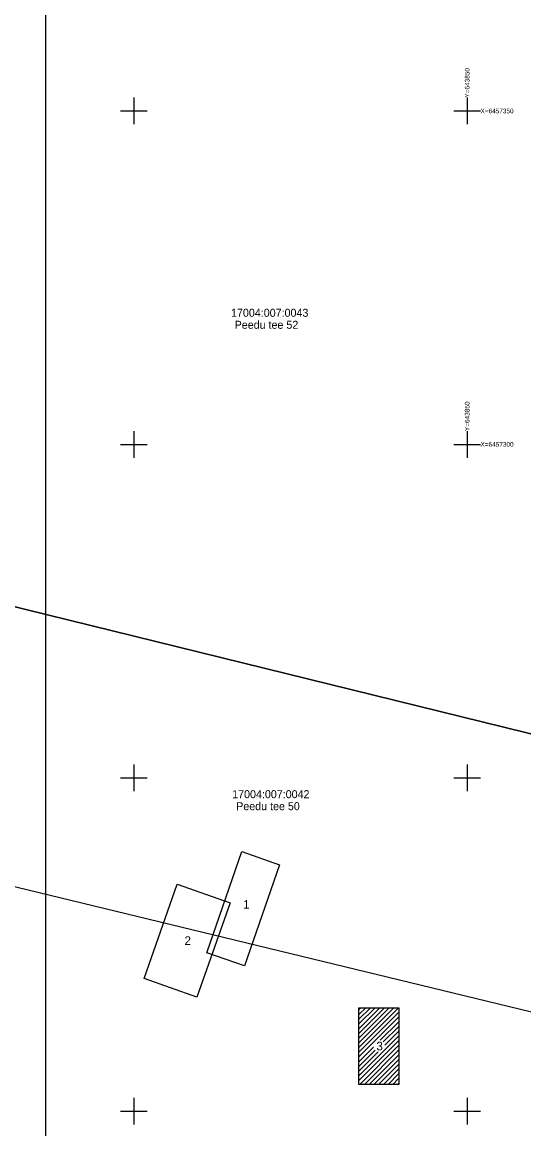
# Model space of a CAD drawing. Extents: x 642646 to 644682, y 6455426 to 6458531.
# Drawn here: x 643783.2 to 643858.5, y 6457197.4 to 6457363.3 of the extents above; entities that cross this region are included whole.
import ezdxf

# ---------------------------------------------------------------- set-up
doc = ezdxf.new("R2010")
doc.units = 0
for name, color, linetype in [('PIIR', 7, 'Continuous'), ('VORK', 7, 'Continuous'), ('VORMISTUS', 7, 'Continuous')]:
    doc.layers.add(name, color=color, linetype=linetype)

msp = doc.modelspace()

# ---------------------------------------------------------------- linework, layer by layer
at = {"layer": 'PIIR'}
for points in [[(643894.91, 6457247.92), (643894.92, 6457249.33), (643877.75, 6457390.39), (643812.15, 6457387.83), (643785.47, 6457384.94), (643663.28, 6457376.5), (643583, 6457371.27), (643584.12, 6457368.52), (643560.86, 6457330.06)], [(643890.63, 6457207.43), (643894.71, 6457227.2), (643894.91, 6457247.92), (643560.86, 6457330.06), (643538.27, 6457292.74)]]:
    msp.add_lwpolyline(points, close=True, dxfattribs=at)
at = {"layer": 'VORK'}
for p, q in [((643800, 6457352), (643800, 6457348)), ((643850, 6457352), (643850, 6457348)), ((643798, 6457350), (643802, 6457350)), ((643848, 6457350), (643852, 6457350)), ((643800, 6457302), (643800, 6457298)), ((643850, 6457302), (643850, 6457298)), ((643798, 6457300), (643802, 6457300)), ((643848, 6457300), (643852, 6457300)), ((643800, 6457252), (643800, 6457248)), ((643850, 6457252), (643850, 6457248)), ((643798, 6457250), (643802, 6457250)), ((643848, 6457250), (643852, 6457250)), ((643800, 6457202), (643800, 6457198)), ((643850, 6457202), (643850, 6457198)), ((643798, 6457200), (643802, 6457200)), ((643848, 6457200), (643852, 6457200))]:
    msp.add_line(p, q, dxfattribs=at)
at = {"layer": 'VORMISTUS'}
for p, q in [((643833.75, 6457215.21), (643834.06, 6457215.52)), ((643833.75, 6457214.5), (643834.77, 6457215.52)), ((643833.75, 6457213.8), (643835.48, 6457215.52)), ((643833.75, 6457213.09), (643836.18, 6457215.52)), ((643833.75, 6457212.38), (643836.89, 6457215.52)), ((643833.75, 6457211.67), (643837.6, 6457215.52)), ((643833.75, 6457210.97), (643838.31, 6457215.52)), ((643833.75, 6457210.26), (643839.01, 6457215.52)), ((643833.75, 6457209.55), (643839.72, 6457215.52)), ((643833.75, 6457208.85), (643839.75, 6457214.85)), ((643833.75, 6457208.14), (643839.75, 6457214.14)), ((643836.96, 6457210.64), (643839.75, 6457213.43)), ((643833.75, 6457205.31), (643839.75, 6457211.31)), ((643837.41, 6457210.39), (643839.75, 6457212.73)), ((643837.65, 6457209.91), (643839.75, 6457212.02)), ((643833.75, 6457204.6), (643839.75, 6457210.6)), ((643833.75, 6457207.43), (643835.92, 6457209.6)), ((643833.89, 6457204.04), (643839.75, 6457209.9)), ((643833.75, 6457206.73), (643836.17, 6457209.14)), ((643833.75, 6457206.02), (643836.65, 6457208.91)), ((643834.6, 6457204.04), (643839.75, 6457209.19)), ((643835.31, 6457204.04), (643839.75, 6457208.48)), ((643836.01, 6457204.04), (643839.75, 6457207.78)), ((643836.72, 6457204.04), (643839.75, 6457207.07)), ((643837.43, 6457204.04), (643839.75, 6457206.36)), ((643838.14, 6457204.04), (643839.75, 6457205.65)), ((643838.84, 6457204.04), (643839.75, 6457204.95)), ((643839.55, 6457204.04), (643839.75, 6457204.24))]:
    msp.add_line(p, q, dxfattribs=at)
for points in [[(643986.8, 6457479.67), (643986.8, 6457096.89), (643786.8, 6457096.89), (643786.8, 6457479.67)], [(643810.92, 6457223.76), (643816.2, 6457238.95), (643821.86, 6457236.98), (643816.59, 6457221.79)], [(643809.43, 6457217.1), (643801.51, 6457219.89), (643806.5, 6457234.07), (643814.42, 6457231.28)], [(643839.75, 6457215.52), (643839.75, 6457204.04), (643833.75, 6457204.04), (643833.75, 6457215.52)]]:
    msp.add_lwpolyline(points, close=True, dxfattribs=at)

# ---------------------------------------------------------------- texts
at = {"layer": 'PIIR'}
for s, p in [('17004:007:0043', (643814.57, 6457319.14)), ('Peedu tee 52', (643815.11, 6457317.34)), ('17004:007:0042', (643814.74, 6457246.95)), ('Peedu tee 50', (643815.34, 6457245.15))]:
    msp.add_text(s, height=1.2, dxfattribs=at).set_placement(p)
at = {"layer": 'VORK'}
for p in [(643850.35, 6457352), (643850.35, 6457302)]:
    msp.add_text('Y=643850', height=0.7, rotation=90, dxfattribs=at).set_placement(p)
for s, p in [('X=6457350', (643852, 6457349.65)), ('X=6457300', (643852, 6457299.65))]:
    msp.add_text(s, height=0.7, dxfattribs=at).set_placement(p)
at = {"layer": 'VORMISTUS'}
for s, p in [('1', (643816.39, 6457230.37)), ('2', (643807.59, 6457224.94)), ('3', (643836.38, 6457209.13))]:
    msp.add_text(s, height=1.3, dxfattribs=at).set_placement(p)

doc.saveas('drawing.dxf')
